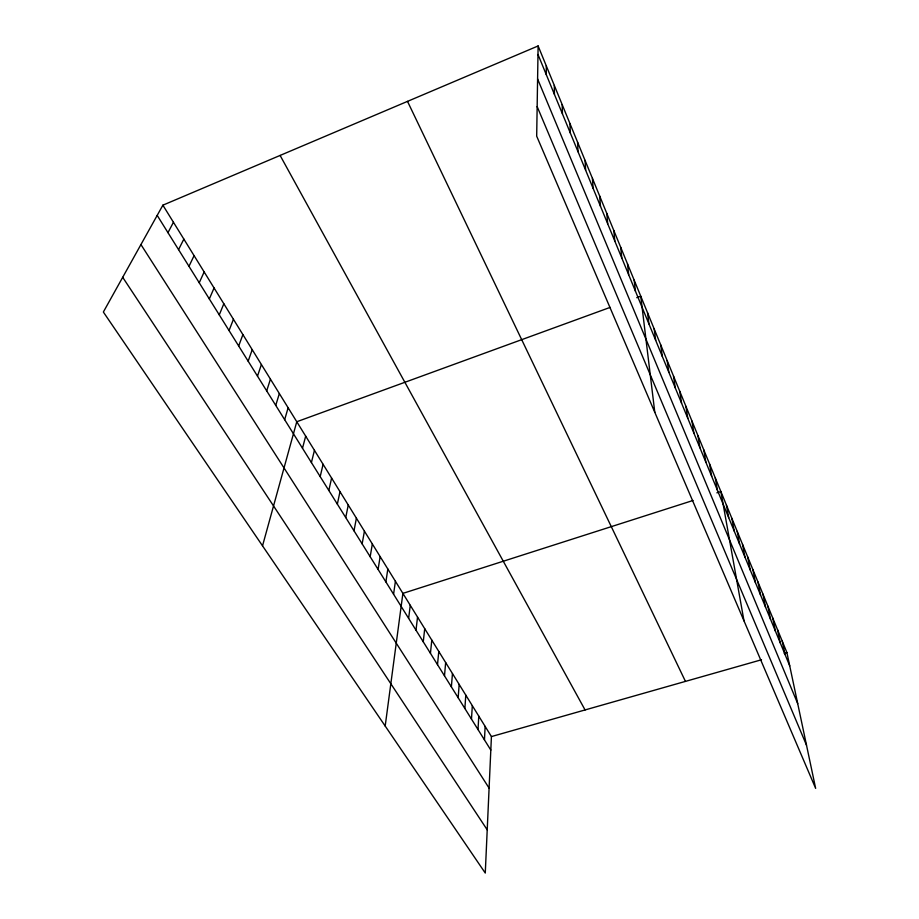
<?xml version="1.0" encoding="UTF-8"?>
<svg xmlns="http://www.w3.org/2000/svg" width="919" height="919" viewBox="0 0 919 919"><rect width="100%" height="100%" fill="white"/><g stroke="black" fill="none" stroke-linecap="round" stroke-linejoin="round"><path stroke-width="1.38" d="M546.277 74.623L546.288 65.858M538.12 45.95L536.685 136.161L815.647 788.376L786.905 652.536L538.12 45.95L162.881 205.178L103.353 312.023L485.266 873.05L491.424 736.578L162.881 205.178M484.462 739.887L485.14 726.412M478.018 729.56L478.776 716.119M471.481 719.095L472.32 705.677M464.876 708.492L465.784 695.109M458.167 697.751L459.167 684.402M451.378 686.872L452.458 673.558M444.497 675.833L445.658 662.553M437.513 664.655L438.777 651.41M430.448 653.317L431.792 640.118M423.268 641.83L424.716 628.676M416.008 630.17L417.536 617.074M408.633 618.361L410.265 605.311M385.187 726.044L402.89 593.375L693.029 500.476M393.573 594.225L395.411 581.279M385.888 581.911L387.829 569.022M378.088 569.412L380.144 556.581M370.173 556.73L372.344 543.968M362.143 543.864L364.429 531.159M353.999 530.803L356.4 518.178M345.739 517.558L348.255 505.002M337.353 504.117L339.996 491.642M328.83 490.47L331.598 478.075M320.191 476.616L323.086 464.302M311.415 462.544L314.447 450.333M302.5 448.265L305.682 436.146M262.524 545.852L296.768 421.741L610.124 307.394M284.66 419.684L288.129 407.749M275.746 405.382L279.353 393.55M266.694 390.874L270.439 379.145M257.492 376.135L261.398 364.521M248.164 361.167L252.22 349.679M238.676 345.981L242.903 334.596M229.049 330.541L233.437 319.295M219.273 314.872L223.834 303.752M209.337 298.951L214.07 287.969M199.239 282.776L204.156 271.932M188.981 266.338L194.081 255.643M178.562 249.623L183.857 239.089M167.97 232.645L173.45 222.272M636.752 297.676L640.761 296.217L654.787 412.298M716.889 492.837L720.875 491.55L743.999 620.876M491.424 736.578L761.495 659.762M784.217 653.306L786.905 652.536M122.698 277.308L487.219 829.846M140.94 244.569L489.103 788.123M157.195 215.391L490.815 750.076M280.111 155.437L585.07 709.95M407.508 101.377L685.448 681.393M537.155 106.593L806.503 745.171M537.592 78.942L797.715 703.621M537.983 54.462L789.731 665.884M782.241 641.163L785.033 654.477M777.508 629.641L780.265 642.909M772.718 617.959L775.429 631.169M767.859 606.103L770.536 619.268M762.931 594.088L765.561 607.206M757.934 581.911L760.53 594.961M752.868 569.55L755.418 582.543M747.721 557.017L750.226 569.952M742.506 544.301L744.964 557.167M737.222 531.4L739.623 544.209M731.857 518.316L734.212 531.044M726.401 505.036L728.71 517.684M715.269 477.88L717.463 490.367M709.571 463.992L711.708 476.398M703.793 449.896L705.861 462.211M697.923 435.583L699.933 447.806M691.961 421.051L693.914 433.182M685.907 406.301L687.791 418.317M679.761 391.31L681.576 403.223M673.512 376.078L675.258 387.875M667.171 360.616L668.848 372.298M660.727 344.901L662.323 356.457M654.179 328.933L655.695 340.363M647.527 312.701L648.952 323.993M634.179 280.18L635.443 291.174M627.505 263.879L628.676 274.735M620.716 247.326L621.795 258.032M613.812 230.508L614.8 241.054M606.793 213.403L607.7 223.788M599.67 196.034L600.463 206.235M592.422 178.355L593.123 188.384M585.058 160.4L585.644 170.222M577.569 142.123L578.04 151.761M569.941 123.548L570.308 132.979M562.187 104.651L562.439 113.864M554.306 85.421L554.433 94.416"/></g></svg>
